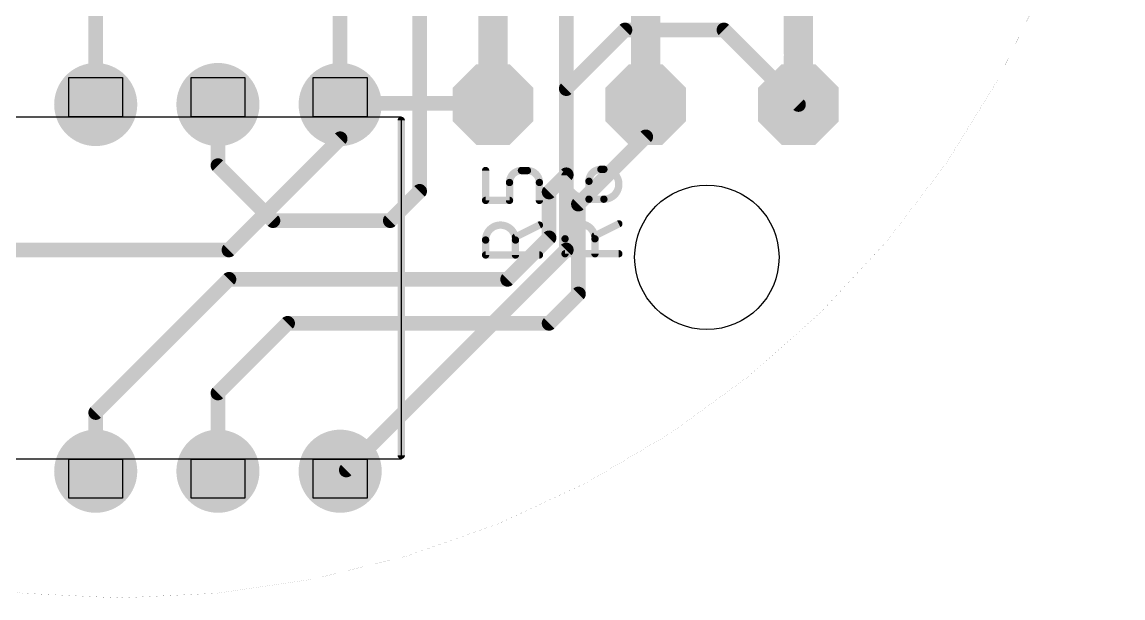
# Model space of a CAD drawing. Extents: x -0.9 to 40.8, y -0.8 to 48.5.
# Drawn here: x 17.95 to 40.83, y -0.83 to 11.14 of the extents above; entities that cross this region are included whole.
import ezdxf

# ---------------------------------------------------------------- set-up
doc = ezdxf.new("R2010")
doc.units = 0
for name, color, linetype in [('1', 12, 'CONTINUOUS'), ('16', 132, 'CONTINUOUS'), ('17', 110, 'CONTINUOUS'), ('20', 31, 'CONTINUOUS'), ('21', 253, 'CONTINUOUS'), ('22', 253, 'CONTINUOUS'), ('24', 53, 'CONTINUOUS'), ('25', 253, 'CONTINUOUS'), ('51', 253, 'CONTINUOUS'), ('52', 253, 'CONTINUOUS')]:
    doc.layers.add(name, color=color, linetype=linetype)

# ---------------------------------------------------------------- blocks, each defined once
blk = doc.blocks.new('RECT')
blk.add_solid([(-0.5, -0.5), (0.5, -0.5), (-0.5, 0.5), (0.5, 0.5)])
blk = doc.blocks.new('OCTAGONP')
at = {"const_width": 0.5}
blk.add_lwpolyline([(-0.25, -0.1036), (-0.25, 0.1036), (-0.1036, 0.25), (0.1036, 0.25), (0.25, 0.1036), (0.25, -0.1036), (0.1036, -0.25), (-0.1036, -0.25), (-0.25, -0.1036), (-0.25, 0.1036)], dxfattribs=at)
blk = doc.blocks.new('ROUNDP')
at = {"const_width": 0.5}
blk.add_lwpolyline([(0, -0.25, 1), (0, 0.25, 1), (0, -0.25)], format="xyb", dxfattribs=at)

msp = doc.modelspace()

# ---------------------------------------------------------------- linework, layer by layer
at = {"layer": '1', "const_width": 0.3048}
for points in [[(24.5618, 21.7678), (24.5618, 9.4234)], [(26.2128, 7.62), (26.2128, 20.09)], [(19.4818, 11.303), (19.4818, 9.4234)], [(29.2608, 9.7536), (30.48, 10.9728)], [(30.48, 10.9728), (32.5374, 10.9728)], [(32.5374, 10.9728), (34.0868, 9.4234)], [(29.2608, 6.4008), (29.2608, 9.7536)], [(22.0218, 9.4234), (22.0218, 8.1534)], [(22.0218, 8.1534), (23.1648, 7.0104)], [(25.6032, 7.0104), (26.2128, 7.62)], [(23.1648, 7.0104), (25.6032, 7.0104)], [(24.6888, 1.8288), (29.2608, 6.4008)], [(24.6888, 1.8288), (24.5618, 1.8034)]]:
    msp.add_lwpolyline(points, dxfattribs=at)
at = {"layer": '1', "const_width": 0.1524}
for points in [[(30.48, 11.049, 1), (30.48, 10.8966)], [(30.5339, 10.9189, 1), (30.4261, 11.0267)], [(32.5913, 11.0267, 1), (32.4835, 10.9189)], [(32.5374, 10.8966, 1), (32.5374, 11.049)], [(29.337, 9.7536, 1), (29.1846, 9.7536)], [(29.2069, 9.8075, 1), (29.3147, 9.6997)], [(19.4056, 9.4234, 1), (19.558, 9.4234)], [(22.098, 9.4234, 1), (21.9456, 9.4234)], [(24.4856, 9.4234, 1), (24.638, 9.4234)], [(34.0329, 9.3695, 1), (34.1407, 9.4773)], [(22.0757, 8.2073, 1), (21.9679, 8.0995)], [(21.9456, 8.1534, 1), (22.098, 8.1534)], [(26.1366, 7.62, 1), (26.289, 7.62)], [(26.2667, 7.5661, 1), (26.1589, 7.6739)], [(23.1648, 7.0866, 1), (23.1648, 6.9342)], [(23.1109, 6.9565, 1), (23.2187, 7.0643)], [(25.5493, 7.0643, 1), (25.6571, 6.9565)], [(25.6032, 6.9342, 1), (25.6032, 7.0866)], [(29.1846, 6.4008, 1), (29.337, 6.4008)], [(29.3147, 6.3469, 1), (29.2069, 6.4547)], [(24.5469, 1.8781, 1), (24.5767, 1.7287)], [(24.6349, 1.8827, 1), (24.7427, 1.7749)], [(24.7037, 1.7541, 1), (24.6739, 1.9035)]]:
    msp.add_lwpolyline(points, format="xyb", dxfattribs=at)
at = {"layer": '16', "const_width": 0.3048}
for points in [[(29.2608, 7.9632), (29.2608, 18.0594)], [(24.6888, 9.4488), (24.5618, 9.4234)], [(24.5618, 9.4234), (24.5618, 8.7122)], [(24.6888, 9.4488), (27.7368, 9.4488)], [(27.7368, 9.4488), (27.7368, 9.4234)], [(30.9118, 9.4234), (30.9118, 8.7521)], [(24.5618, 8.7122), (22.2504, 6.4008)], [(30.9118, 8.7521), (29.5134, 7.3537)], [(28.9038, 7.6062), (29.2608, 7.9632)], [(28.9038, 6.6534), (28.9038, 7.6062)], [(29.5134, 7.3537), (29.5134, 5.4864)], [(28.0416, 5.7912), (28.9038, 6.6534)], [(22.2504, 6.4008), (14.2494, 6.4008)], [(19.4818, 3.0226), (22.2504, 5.7912)], [(22.2504, 5.7912), (28.0416, 5.7912)], [(29.5134, 5.4864), (28.9038, 4.8768)], [(22.0218, 3.429), (23.4696, 4.8768)], [(23.4696, 4.8768), (28.9038, 4.8768)], [(22.0218, 3.429), (22.0218, 1.8034)], [(19.4818, 1.8034), (19.4818, 3.0226)]]:
    msp.add_lwpolyline(points, dxfattribs=at)
at = {"layer": '16', "const_width": 0.1524}
for points in [[(24.638, 9.4234, 1), (24.4856, 9.4234)], [(24.5469, 9.4981, 1), (24.5767, 9.3487)], [(24.6888, 9.525, 1), (24.6888, 9.3726)], [(24.7037, 9.3741, 1), (24.6739, 9.5235)], [(27.813, 9.4488, 1), (27.6606, 9.4488)], [(27.6606, 9.4234, 1), (27.813, 9.4234)], [(27.7368, 9.3726, 1), (27.7368, 9.525)], [(30.988, 9.4234, 1), (30.8356, 9.4234)], [(24.4856, 8.7122, 1), (24.638, 8.7122)], [(24.6157, 8.6583, 1), (24.5079, 8.7661)], [(30.8356, 8.7521, 1), (30.988, 8.7521)], [(30.9657, 8.6982, 1), (30.8579, 8.806)], [(29.1846, 7.9632, 1), (29.337, 7.9632)], [(29.3147, 7.9093, 1), (29.2069, 8.0171)], [(28.98, 7.6062, 1), (28.8276, 7.6062)], [(28.8499, 7.6601, 1), (28.9577, 7.5523)], [(29.5896, 7.3537, 1), (29.4372, 7.3537)], [(29.4595, 7.4076, 1), (29.5673, 7.2998)], [(28.8276, 6.6534, 1), (28.98, 6.6534)], [(28.9577, 6.5995, 1), (28.8499, 6.7073)], [(22.1965, 6.4547, 1), (22.3043, 6.3469)], [(22.2504, 6.3246, 1), (22.2504, 6.477)], [(22.2504, 5.8674, 1), (22.2504, 5.715)], [(22.3043, 5.7373, 1), (22.1965, 5.8451)], [(27.9877, 5.8451, 1), (28.0955, 5.7373)], [(28.0416, 5.715, 1), (28.0416, 5.8674)], [(29.4372, 5.4864, 1), (29.5896, 5.4864)], [(29.5673, 5.4325, 1), (29.4595, 5.5403)], [(23.4696, 4.953, 1), (23.4696, 4.8006)], [(23.5235, 4.8229, 1), (23.4157, 4.9307)], [(28.8499, 4.9307, 1), (28.9577, 4.8229)], [(28.9038, 4.8006, 1), (28.9038, 4.953)], [(22.098, 3.429, 1), (21.9456, 3.429)], [(21.9679, 3.4829, 1), (22.0757, 3.3751)], [(19.558, 3.0226, 1), (19.4056, 3.0226)], [(19.4279, 3.0765, 1), (19.5357, 2.9687)], [(19.4056, 1.8034, 1), (19.558, 1.8034)], [(21.9456, 1.8034, 1), (22.098, 1.8034)]]:
    msp.add_lwpolyline(points, format="xyb", dxfattribs=at)
at = {"layer": '20', "const_width": 0.001}
msp.add_lwpolyline([(9.4818, 38.0284, 3.7008), (30.4818, 38.0284)], format="xyb", dxfattribs=at)
at = {"layer": '20'}
msp.add_circle((32.1818, 6.2484), 1.5, dxfattribs=at)
at = {"layer": '22', "const_width": 0.1524}
msp.add_lwpolyline([(25.8318, 9.0932), (25.8318, 2.1336)], dxfattribs=at)
at = {"layer": '22', "const_width": 0.0762}
for points in [[(25.8699, 9.0932, 1), (25.7937, 9.0932)], [(25.7937, 2.1336, 1), (25.8699, 2.1336)]]:
    msp.add_lwpolyline(points, format="xyb", dxfattribs=at)
at = {"layer": '24'}
msp.add_point((24.5618, 1.8034), dxfattribs=at)
at = {"layer": '25', "const_width": 0.1524}
for points in [[(27.5844, 7.4309), (27.5844, 8.0518)], [(28.4536, 8.0518), (28.3295, 8.0518)], [(29.9805, 8.0772), (30.0426, 8.0772)], [(28.0811, 7.8034), (28.0811, 7.4309)], [(28.702, 7.4309), (28.702, 7.8034)], [(29.7321, 7.4563), (29.7321, 7.8288)], [(28.0811, 7.4309), (27.5844, 7.4309)], [(30.0426, 7.4563), (29.7321, 7.4563)], [(28.702, 6.918), (28.2053, 6.6696)], [(30.353, 6.9434), (29.8563, 6.695)], [(27.5844, 6.2971), (27.5844, 6.6076)], [(28.2053, 6.6076), (28.2053, 6.2971)], [(29.2354, 6.3225), (29.2354, 6.633)], [(29.8563, 6.633), (29.8563, 6.3225)], [(28.702, 6.2971), (27.5844, 6.2971)], [(30.353, 6.3225), (29.2354, 6.3225)]]:
    msp.add_lwpolyline(points, dxfattribs=at)
at = {"layer": '25'}
for points, const_width in [([(27.6225, 8.0518, 1), (27.5463, 8.0518)], 0.0762), ([(28.3295, 8.0518, 0.4142), (28.0811, 7.8034)], 0.1524), ([(28.3295, 8.0899, 1), (28.3295, 8.0137)], 0.0762), ([(28.3295, 8.0137, 1), (28.3295, 8.0899)], 0.0762), ([(28.702, 7.8034, 0.4142), (28.4536, 8.0518)], 0.1524), ([(28.4536, 8.0899, 1), (28.4536, 8.0137)], 0.0762), ([(28.4536, 8.0137, 1), (28.4536, 8.0899)], 0.0762), ([(29.2354, 7.953, 0.4142), (29.7321, 7.4563)], 0.1524), ([(29.2735, 7.953, 1), (29.1973, 7.953)], 0.0762), ([(29.9805, 8.0772, 0.4142), (29.7321, 7.8288)], 0.1524), ([(29.9805, 8.1153, 1), (29.9805, 8.0391)], 0.0762), ([(29.9805, 8.0391, 1), (29.9805, 8.1153)], 0.0762), ([(30.0426, 7.4563, 1), (30.0426, 8.0772)], 0.1524), ([(30.0426, 8.1153, 1), (30.0426, 8.0391)], 0.0762), ([(30.0426, 8.0391, 1), (30.0426, 8.1153)], 0.0762), ([(28.1192, 7.8034, 1), (28.043, 7.8034)], 0.0762), ([(28.043, 7.8034, 1), (28.1192, 7.8034)], 0.0762), ([(28.7401, 7.8034, 1), (28.6639, 7.8034)], 0.0762), ([(28.6639, 7.8034, 1), (28.7401, 7.8034)], 0.0762), ([(29.7702, 7.8288, 1), (29.694, 7.8288)], 0.0762), ([(29.694, 7.8288, 1), (29.7702, 7.8288)], 0.0762), ([(27.5844, 7.469, 1), (27.5844, 7.3928)], 0.0762), ([(27.5463, 7.4309, 1), (27.6225, 7.4309)], 0.0762), ([(28.043, 7.4309, 1), (28.1192, 7.4309)], 0.0762), ([(28.0811, 7.3928, 1), (28.0811, 7.469)], 0.0762), ([(28.6639, 7.4309, 1), (28.7401, 7.4309)], 0.0762), ([(29.7321, 7.4944, 1), (29.7321, 7.4182)], 0.0762), ([(29.694, 7.4563, 1), (29.7702, 7.4563)], 0.0762), ([(29.7321, 7.4182, 1), (29.7321, 7.4944)], 0.0762), ([(30.0426, 7.4944, 1), (30.0426, 7.4182)], 0.0762), ([(30.0426, 7.4182, 1), (30.0426, 7.4944)], 0.0762), ([(28.2053, 6.6076, 1), (27.5844, 6.6076)], 0.1524), ([(28.719, 6.8839, 1), (28.685, 6.9521)], 0.0762), ([(29.8563, 6.633, 1), (29.2354, 6.633)], 0.1524), ([(30.37, 6.9093, 1), (30.336, 6.9775)], 0.0762), ([(27.6225, 6.6076, 1), (27.5463, 6.6076)], 0.0762), ([(27.5463, 6.6076, 1), (27.6225, 6.6076)], 0.0762), ([(28.1883, 6.7037, 1), (28.2223, 6.6356)], 0.0762), ([(28.2434, 6.6076, 1), (28.1672, 6.6076)], 0.0762), ([(28.1672, 6.6076, 1), (28.2434, 6.6076)], 0.0762), ([(29.2735, 6.633, 1), (29.1973, 6.633)], 0.0762), ([(29.1973, 6.633, 1), (29.2735, 6.633)], 0.0762), ([(29.8393, 6.7291, 1), (29.8733, 6.661)], 0.0762), ([(29.8944, 6.633, 1), (29.8182, 6.633)], 0.0762), ([(29.8182, 6.633, 1), (29.8944, 6.633)], 0.0762), ([(27.5844, 6.3352, 1), (27.5844, 6.259)], 0.0762), ([(27.5463, 6.2971, 1), (27.6225, 6.2971)], 0.0762), ([(28.1672, 6.2971, 1), (28.2434, 6.2971)], 0.0762), ([(28.702, 6.259, 1), (28.702, 6.3352)], 0.0762), ([(29.2354, 6.3606, 1), (29.2354, 6.2844)], 0.0762), ([(29.1973, 6.3225, 1), (29.2735, 6.3225)], 0.0762), ([(29.8182, 6.3225, 1), (29.8944, 6.3225)], 0.0762), ([(30.353, 6.2844, 1), (30.353, 6.3606)], 0.0762)]:
    msp.add_lwpolyline(points, format="xyb", dxfattribs=dict(at, const_width=const_width))
at = {"layer": '51', "const_width": 0.6096}
for points in [[(27.7368, 9.4234), (27.7368, 10.4394)], [(30.9118, 9.4234), (30.9118, 10.4394)], [(34.0868, 9.4234), (34.0868, 10.4394)]]:
    msp.add_lwpolyline(points, dxfattribs=at)
at = {"layer": '51', "const_width": 0.3048}
for points in [[(27.8892, 10.4394, 1), (27.5844, 10.4394)], [(31.0642, 10.4394, 1), (30.7594, 10.4394)], [(34.2392, 10.4394, 1), (33.9344, 10.4394)], [(27.5844, 9.4234, 1), (27.8892, 9.4234)], [(30.7594, 9.4234, 1), (31.0642, 9.4234)], [(33.9344, 9.4234, 1), (34.2392, 9.4234)]]:
    msp.add_lwpolyline(points, format="xyb", dxfattribs=at)
at = {"layer": '52'}
for p, q in [((18.923, 9.1694), (18.923, 9.9822)), ((18.923, 9.9822), (20.0406, 9.9822)), ((20.0406, 9.9822), (20.0406, 9.1694)), ((21.463, 9.1694), (21.463, 9.9822)), ((21.463, 9.9822), (22.5806, 9.9822)), ((22.5806, 9.9822), (22.5806, 9.1694)), ((24.003, 9.1694), (24.003, 9.9822)), ((24.003, 9.9822), (25.1206, 9.9822)), ((25.1206, 9.9822), (25.1206, 9.1694)), ((15.6718, 9.1694), (25.8318, 9.1694)), ((20.0406, 9.1694), (18.923, 9.1694)), ((22.5806, 9.1694), (21.463, 9.1694)), ((25.1206, 9.1694), (24.003, 9.1694)), ((25.8318, 9.1694), (25.8318, 2.0574)), ((25.8318, 2.0574), (15.6718, 2.0574)), ((18.923, 2.0574), (20.0406, 2.0574)), ((18.923, 1.2446), (18.923, 2.0574)), ((20.0406, 2.0574), (20.0406, 1.2446)), ((21.463, 2.0574), (22.5806, 2.0574)), ((21.463, 1.2446), (21.463, 2.0574)), ((22.5806, 2.0574), (22.5806, 1.2446)), ((24.003, 2.0574), (25.1206, 2.0574)), ((24.003, 1.2446), (24.003, 2.0574)), ((25.1206, 2.0574), (25.1206, 1.2446)), ((20.0406, 1.2446), (18.923, 1.2446)), ((22.5806, 1.2446), (21.463, 1.2446)), ((25.1206, 1.2446), (24.003, 1.2446))]:
    msp.add_line(p, q, dxfattribs=at)

# ---------------------------------------------------------------- block references
at = {"layer": '17', "rotation": 270}
for name, p, xscale, yscale in [('ROUNDP', (19.4818, 9.4234), 1.7272, 1.7272), ('ROUNDP', (19.4818, 9.4234), 1.7272, 1.7272), ('ROUNDP', (22.0218, 9.4234), 1.7272, 1.7272), ('ROUNDP', (22.0218, 9.4234), 1.7272, 1.7272), ('ROUNDP', (24.5618, 9.4234), 1.7272, 1.7272), ('ROUNDP', (24.5618, 9.4234), 1.7272, 1.7272), ('OCTAGONP', (27.7368, 9.4234), 1.6764, 1.6764), ('OCTAGONP', (27.7368, 9.4234), 1.6764, 1.6764), ('OCTAGONP', (30.9118, 9.4234), 1.6764, 1.6764), ('OCTAGONP', (30.9118, 9.4234), 1.6764, 1.6764), ('OCTAGONP', (34.0868, 9.4234), 1.6764, 1.6764), ('OCTAGONP', (34.0868, 9.4234), 1.6764, 1.6764), ('ROUNDP', (19.4818, 1.8034), 1.7272, 1.7272), ('ROUNDP', (19.4818, 1.8034), 1.7272, 1.7272), ('ROUNDP', (22.0218, 1.8034), 1.7272, 1.7272), ('ROUNDP', (22.0218, 1.8034), 1.7272, 1.7272), ('ROUNDP', (24.5618, 1.8034), 1.7272, 1.7272), ('ROUNDP', (24.5618, 1.8034), 1.7272, 1.7272)]:
    msp.add_blockref(name, p, dxfattribs=dict(at, xscale=xscale, yscale=yscale))
at = {"layer": '21', "xscale": 0.8636, "yscale": 0.6096, "rotation": 270}
for p in [(27.7368, 10.8966), (30.9118, 10.8966), (34.0868, 10.8966)]:
    msp.add_blockref('RECT', p, dxfattribs=at)

doc.saveas('drawing.dxf')
